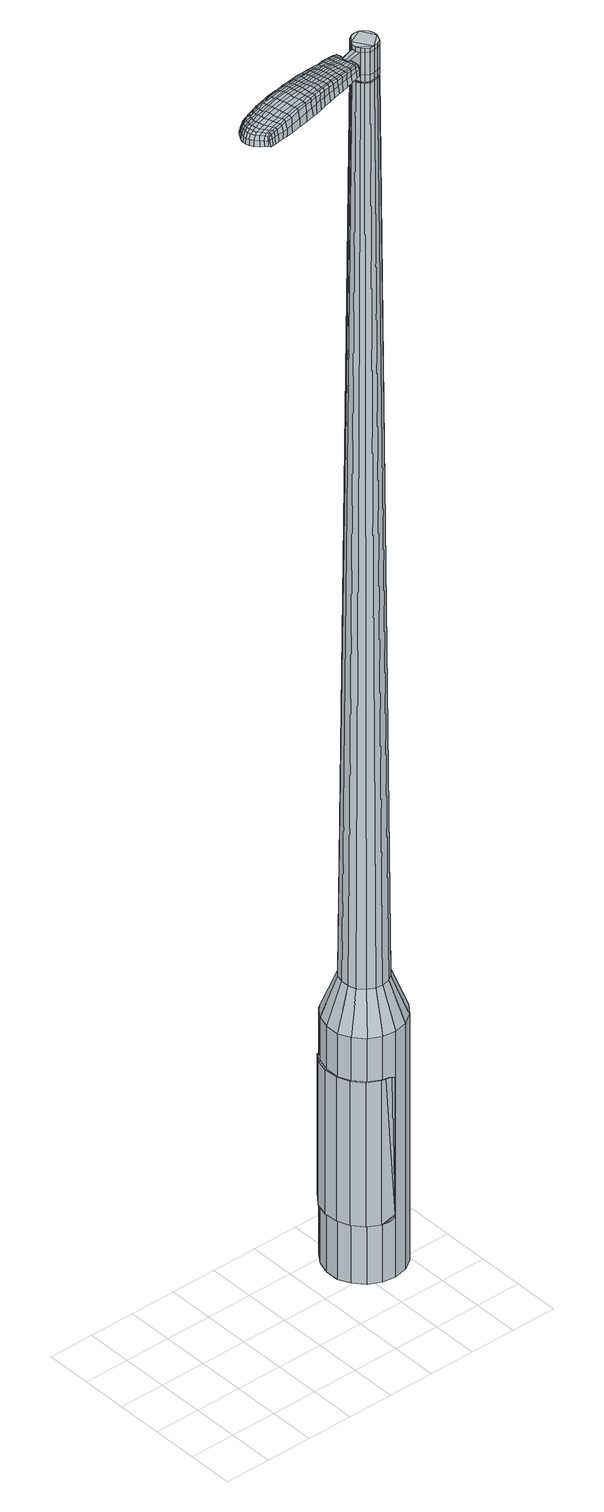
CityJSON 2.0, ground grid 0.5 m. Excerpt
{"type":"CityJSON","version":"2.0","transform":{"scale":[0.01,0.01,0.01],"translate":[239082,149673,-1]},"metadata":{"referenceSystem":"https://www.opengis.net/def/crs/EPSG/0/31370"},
"CityObjects":{
"object1":{"type":"GenericCityObject","attributes":{"cluster":977,"mean_distance_to_centroid":0.253,"new_centroid_x":239084.71,"new_centroid_y":149674.26,"mean_distance_to_camera":8.69,"H1":13.97,"H2":12.89,"Z_final":109.47,"cluster2":-1,"proj_x":239083.59,"proj_y":149669.13,"id_line":83682,"bearing_l":282.29,"distance":5.25,"orientation":"right","G_obj":192.29},"geometry":[{"type":"MultiSurface","lod":"2","boundaries":[[[0,1,2,3]],[[1,4,5,2]],[[4,6,7,5]],[[6,8,9,7]],[[8,10,11,9]],[[10,12,13,11]],[[12,14,15,13]],[[14,16,17,15]],[[16,18,19,17]],[[18,20,21,19]],[[20,22,23,21]],[[22,24,25,23]],[[24,26,27,25]],[[26,28,29,27]],[[28,30,31,29]],[[30,32,33,31]],[[32,34,35,33]],[[34,0,3,35]],[[36,37,38,39]],[[38,40,41,42]],[[41,43,42]],[[42,44,45,46]],[[45,47,46]],[[46,48,49,50]],[[49,51,50]],[[42,46,50,38]],[[50,52,39,38]],[[53,36,39]],[[2,5,7,35]],[[7,9,11,15]],[[11,13,15]],[[15,17,19,23]],[[19,21,23]],[[23,25,27,31]],[[27,29,31]],[[15,23,31,7]],[[31,33,35,7]],[[3,2,35]],[[1,0,54,55]],[[0,34,56,54]],[[34,32,57,56]],[[32,30,58,57]],[[30,28,59,58]],[[28,26,60,59]],[[26,24,61,60]],[[24,22,62,61]],[[22,20,63,62]],[[20,18,64,63]],[[18,16,65,64]],[[16,14,66,65]],[[14,12,67,66]],[[12,10,68,67]],[[10,8,69,68]],[[8,6,70,69]],[[6,4,71,70]],[[4,1,55,71]],[[55,54,72,73]],[[54,56,74,72]],[[56,57,75,74]],[[57,58,76,75]],[[58,59,77,76]],[[59,60,78,77]],[[60,61,79,78]],[[61,62,80,79]],[[62,63,81,80]],[[63,64,82,81]],[[64,65,83,82]],[[65,66,84,83]],[[66,67,85,84]],[[67,68,86,85]],[[68,69,87,86]],[[69,70,88,87]],[[70,71,89,88]],[[71,55,73,89]],[[90,91,92,93]],[[94,95,91,90]],[[96,97,95,94]],[[98,99,97,96]],[[77,100,99,98]],[[101,102,100,77]],[[103,104,102,101]],[[80,105,104,103]],[[106,107,105,80]],[[108,109,107,106]],[[110,111,109,108]],[[112,113,111,110]],[[114,115,113,112]],[[116,117,115,114]],[[118,119,117,116]],[[120,121,119,118]],[[89,122,121,120]],[[93,92,122,89]],[[123,124,125,126]],[[127,123,126,128]],[[129,127,128,130]],[[131,129,130,132]],[[133,131,132,134]],[[135,133,134,136]],[[137,135,136,138]],[[139,137,138,140]],[[141,139,140,142]],[[143,141,142,144]],[[145,143,144,146]],[[147,145,146,148]],[[149,147,148,150]],[[151,149,150,152]],[[153,151,152,154]],[[155,153,154,156]],[[73,72,90,93]],[[72,74,94,90]],[[74,75,96,94]],[[75,76,98,96]],[[76,77,98]],[[78,101,77]],[[78,79,103,101]],[[79,80,103]],[[81,106,80]],[[81,82,108,106]],[[82,83,110,108]],[[83,84,112,110]],[[84,85,114,112]],[[85,86,116,114]],[[86,87,118,116]],[[87,88,120,118]],[[88,89,120]],[[73,93,89]],[[157,158,92,91]],[[158,122,92]],[[159,121,122]],[[159,160,119,121]],[[160,161,117,119]],[[161,162,115,117]],[[162,163,113,115]],[[163,164,111,113]],[[164,165,109,111]],[[165,166,107,109]],[[166,105,107]],[[167,104,105]],[[167,168,102,104]],[[168,100,102]],[[169,99,100]],[[169,170,97,99]],[[170,171,95,97]],[[171,157,91,95]],[[39,52,155,172]],[[158,157,173,156]],[[53,39,172,124]],[[157,171,125,173]],[[36,53,124,123]],[[171,170,126,125]],[[37,36,123,127]],[[170,169,128,126]],[[38,37,127,129]],[[169,100,130,128]],[[40,38,129,131]],[[100,168,132,130]],[[41,40,131,133]],[[168,167,134,132]],[[43,41,133,135]],[[167,105,136,134]],[[42,43,135,137]],[[105,166,138,136]],[[44,42,137,139]],[[166,165,140,138]],[[45,44,139,141]],[[165,164,142,140]],[[47,45,141,143]],[[164,163,144,142]],[[46,47,143,145]],[[163,162,146,144]],[[48,46,145,147]],[[162,161,148,146]],[[49,48,147,149]],[[161,160,150,148]],[[51,49,149,151]],[[160,159,152,150]],[[50,51,151,153]],[[159,122,154,152]],[[52,50,153,155]],[[122,158,156,154]],[[155,156,174,175]],[[156,173,176,174]],[[173,125,177,176]],[[125,124,178,177]],[[124,172,179,178]],[[172,155,175,179]],[[180,181,182,183]],[[184,180,183,185]],[[180,184,186,187]],[[181,180,187,188]],[[189,190,191,192]],[[193,189,192,194]],[[189,193,195,196]],[[190,189,196,197]],[[198,199,200,201]],[[202,198,201,203]],[[198,202,204,205]],[[199,198,205,206]],[[207,208,209,210]],[[211,207,210,212]],[[207,211,213,214]],[[208,207,214,215]],[[216,217,218,219]],[[220,216,219,221]],[[216,220,222,223]],[[217,216,223,224]],[[225,226,227,228]],[[229,225,228,230]],[[225,229,231,232]],[[226,225,232,233]],[[234,235,236,237]],[[226,234,237,227]],[[234,226,233,238]],[[235,234,238,239]],[[240,241,242,243]],[[235,240,243,236]],[[240,235,239,244]],[[241,240,244,245]],[[246,184,185,247]],[[241,246,247,242]],[[246,241,245,248]],[[184,246,248,186]],[[249,250,251,252]],[[253,249,252,254]],[[249,253,255,256]],[[250,249,256,257]],[[258,259,260,261]],[[250,258,261,251]],[[258,250,257,262]],[[259,258,262,263]],[[264,265,266,267]],[[259,264,267,260]],[[264,259,263,268]],[[265,264,268,269]],[[270,271,272,273]],[[265,270,273,266]],[[270,265,269,274]],[[271,270,274,275]],[[276,181,188,277]],[[271,276,277,272]],[[276,271,275,278]],[[181,276,278,182]],[[279,280,281,282]],[[283,279,282,284]],[[279,283,285,286]],[[280,279,286,287]],[[288,289,290,291]],[[280,288,291,281]],[[288,280,287,292]],[[289,288,292,293]],[[294,295,296,297]],[[289,294,297,290]],[[294,289,293,298]],[[295,294,298,299]],[[300,193,194,301]],[[295,300,301,296]],[[300,295,299,302]],[[193,300,302,195]],[[303,304,305,306]],[[307,303,306,308]],[[303,307,309,310]],[[304,303,310,311]],[[312,313,314,315]],[[304,312,315,305]],[[312,304,311,316]],[[313,312,316,317]],[[318,319,320,321]],[[313,318,321,314]],[[318,313,317,322]],[[319,318,322,323]],[[324,325,326,327]],[[319,324,327,320]],[[324,319,323,328]],[[325,324,328,329]],[[330,190,197,331]],[[325,330,331,326]],[[330,325,329,332]],[[190,330,332,191]],[[333,219,218,334]],[[335,333,334,336]],[[333,335,337,338]],[[219,333,338,221]],[[339,335,336,340]],[[341,339,340,342]],[[339,341,343,344]],[[335,339,344,337]],[[345,341,342,346]],[[347,345,346,348]],[[345,347,349,350]],[[341,345,350,343]],[[351,347,348,352]],[[353,351,352,354]],[[351,353,355,356]],[[347,351,356,349]],[[357,353,354,358]],[[208,357,358,209]],[[357,208,215,359]],[[353,357,359,355]],[[360,361,206,205]],[[362,360,205,204]],[[360,362,363,364]],[[361,360,364,365]],[[366,367,365,364]],[[368,366,364,363]],[[366,368,369,370]],[[367,366,370,371]],[[372,373,371,370]],[[374,372,370,369]],[[372,374,375,376]],[[373,372,376,377]],[[378,379,377,376]],[[380,378,376,375]],[[378,380,213,211]],[[379,378,211,212]],[[381,382,383,384]],[[283,381,384,285]],[[381,283,284,385]],[[382,381,385,386]],[[387,202,203,388]],[[382,387,388,383]],[[387,382,386,389]],[[202,387,389,204]],[[390,391,392,393]],[[229,390,393,231]],[[390,229,230,394]],[[391,390,394,395]],[[396,397,398,399]],[[391,396,399,392]],[[396,391,395,400]],[[397,396,400,401]],[[402,199,206,403]],[[397,402,403,398]],[[402,397,401,404]],[[199,402,404,200]],[[405,406,407,408]],[[187,405,408,188]],[[405,187,186,409]],[[406,405,409,410]],[[411,412,413,414]],[[406,411,414,407]],[[411,406,410,415]],[[412,411,415,416]],[[417,210,209,418]],[[412,417,418,413]],[[417,412,416,419]],[[210,417,419,212]],[[420,421,422,423]],[[192,420,423,194]],[[420,192,191,424]],[[421,420,424,425]],[[426,214,213,427]],[[421,426,427,422]],[[426,421,425,428]],[[214,426,428,215]],[[429,430,431,432]],[[307,429,432,309]],[[429,307,308,433]],[[430,429,433,434]],[[435,220,221,436]],[[430,435,436,431]],[[435,430,434,437]],[[220,435,437,222]],[[438,439,440,441]],[[253,438,441,255]],[[438,253,254,442]],[[439,438,442,443]],[[444,445,446,447]],[[439,444,447,440]],[[444,439,443,448]],[[445,444,448,449]],[[450,217,224,451]],[[445,450,451,446]],[[450,445,449,452]],[[217,450,452,218]],[[453,454,443,442]],[[252,453,442,254]],[[453,252,251,455]],[[454,453,455,456]],[[457,458,449,448]],[[454,457,448,443]],[[457,454,456,459]],[[458,457,459,460]],[[461,334,218,452]],[[458,461,452,449]],[[461,458,460,462]],[[334,461,462,336]],[[463,464,465,466]],[[310,463,466,311]],[[463,310,309,432]],[[464,463,432,431]],[[467,338,337,468]],[[464,467,468,465]],[[467,464,431,436]],[[338,467,436,221]],[[469,470,456,455]],[[261,469,455,251]],[[469,261,260,471]],[[470,469,471,472]],[[473,474,460,459]],[[470,473,459,456]],[[473,470,472,475]],[[474,473,475,476]],[[477,340,336,462]],[[474,477,462,460]],[[477,474,476,478]],[[340,477,478,342]],[[479,480,481,482]],[[316,479,482,317]],[[479,316,311,466]],[[480,479,466,465]],[[483,344,343,484]],[[480,483,484,481]],[[483,480,465,468]],[[344,483,468,337]],[[485,486,472,471]],[[267,485,471,260]],[[485,267,266,487]],[[486,485,487,488]],[[489,490,476,475]],[[486,489,475,472]],[[489,486,488,491]],[[490,489,491,492]],[[493,346,342,478]],[[490,493,478,476]],[[493,490,492,494]],[[346,493,494,348]],[[495,496,497,498]],[[322,495,498,323]],[[495,322,317,482]],[[496,495,482,481]],[[499,350,349,500]],[[496,499,500,497]],[[499,496,481,484]],[[350,499,484,343]],[[501,502,488,487]],[[273,501,487,266]],[[501,273,272,503]],[[502,501,503,504]],[[505,506,492,491]],[[502,505,491,488]],[[505,502,504,507]],[[506,505,507,508]],[[509,352,348,494]],[[506,509,494,492]],[[509,506,508,510]],[[352,509,510,354]],[[511,512,513,514]],[[328,511,514,329]],[[511,328,323,498]],[[512,511,498,497]],[[515,356,355,516]],[[512,515,516,513]],[[515,512,497,500]],[[356,515,500,349]],[[517,518,504,503]],[[277,517,503,272]],[[517,277,188,408]],[[518,517,408,407]],[[519,520,508,507]],[[518,519,507,504]],[[519,518,407,414]],[[520,519,414,413]],[[521,358,354,510]],[[520,521,510,508]],[[521,520,413,418]],[[358,521,418,209]],[[522,523,425,424]],[[332,522,424,191]],[[522,332,329,514]],[[523,522,514,513]],[[524,359,215,428]],[[523,524,428,425]],[[524,523,513,516]],[[359,524,516,355]],[[525,526,386,385]],[[282,525,385,284]],[[525,282,281,527]],[[526,525,527,528]],[[529,362,204,389]],[[526,529,389,386]],[[529,526,528,530]],[[362,529,530,363]],[[531,532,533,534]],[[232,531,534,233]],[[531,232,231,393]],[[532,531,393,392]],[[535,536,537,538]],[[532,535,538,533]],[[535,532,392,399]],[[536,535,399,398]],[[539,361,365,540]],[[536,539,540,537]],[[539,536,398,403]],[[361,539,403,206]],[[541,542,528,527]],[[291,541,527,281]],[[541,291,290,543]],[[542,541,543,544]],[[545,368,363,530]],[[542,545,530,528]],[[545,542,544,546]],[[368,545,546,369]],[[547,548,549,550]],[[238,547,550,239]],[[547,238,233,534]],[[548,547,534,533]],[[551,552,553,554]],[[548,551,554,549]],[[551,548,533,538]],[[552,551,538,537]],[[555,367,371,556]],[[552,555,556,553]],[[555,552,537,540]],[[367,555,540,365]],[[557,558,544,543]],[[297,557,543,290]],[[557,297,296,559]],[[558,557,559,560]],[[561,374,369,546]],[[558,561,546,544]],[[561,558,560,562]],[[374,561,562,375]],[[563,564,565,566]],[[244,563,566,245]],[[563,244,239,550]],[[564,563,550,549]],[[567,568,569,570]],[[564,567,570,565]],[[567,564,549,554]],[[568,567,554,553]],[[571,373,377,572]],[[568,571,572,569]],[[571,568,553,556]],[[373,571,556,371]],[[573,574,560,559]],[[301,573,559,296]],[[573,301,194,423]],[[574,573,423,422]],[[575,380,375,562]],[[574,575,562,560]],[[575,574,422,427]],[[380,575,427,213]],[[576,577,410,409]],[[248,576,409,186]],[[576,248,245,566]],[[577,576,566,565]],[[578,579,416,415]],[[577,578,415,410]],[[578,577,565,570]],[[579,578,570,569]],[[580,379,212,419]],[[579,580,419,416]],[[580,579,569,572]],[[379,580,572,377]],[[581,582,583,584]],[[584,583,585,586]],[[587,585,583,588]],[[588,583,582,589]],[[590,591,592,593]],[[593,592,594,595]],[[596,594,592,597]],[[597,592,591,598]],[[599,600,601,602]],[[602,601,603,604]],[[605,603,601,606]],[[606,601,600,607]],[[608,609,610,611]],[[611,610,612,613]],[[614,612,610,615]],[[615,610,609,616]],[[617,618,619,620]],[[620,619,621,622]],[[623,621,619,624]],[[624,619,618,625]],[[626,627,628,629]],[[629,628,630,631]],[[632,630,628,633]],[[633,628,627,634]],[[635,636,637,638]],[[638,637,627,626]],[[634,627,637,639]],[[639,637,636,640]],[[641,642,643,644]],[[644,643,636,635]],[[640,636,643,645]],[[645,643,642,646]],[[586,585,647,648]],[[648,647,642,641]],[[646,642,647,649]],[[649,647,585,587]],[[650,651,652,653]],[[653,652,654,655]],[[656,654,652,657]],[[657,652,651,658]],[[659,660,661,662]],[[662,661,651,650]],[[658,651,661,663]],[[663,661,660,664]],[[665,666,667,668]],[[668,667,660,659]],[[664,660,667,669]],[[669,667,666,670]],[[671,672,673,674]],[[674,673,666,665]],[[670,666,673,675]],[[675,673,672,676]],[[589,582,677,678]],[[678,677,672,671]],[[676,672,677,679]],[[679,677,582,581]],[[680,681,682,683]],[[683,682,684,685]],[[686,684,682,687]],[[687,682,681,688]],[[689,690,691,692]],[[692,691,681,680]],[[688,681,691,693]],[[693,691,690,694]],[[695,696,697,698]],[[698,697,690,689]],[[694,690,697,699]],[[699,697,696,700]],[[595,594,701,702]],[[702,701,696,695]],[[700,696,701,703]],[[703,701,594,596]],[[704,705,706,707]],[[707,706,708,709]],[[710,708,706,711]],[[711,706,705,712]],[[713,714,715,716]],[[716,715,705,704]],[[712,705,715,717]],[[717,715,714,718]],[[719,720,721,722]],[[722,721,714,713]],[[718,714,721,723]],[[723,721,720,724]],[[725,726,727,728]],[[728,727,720,719]],[[724,720,727,729]],[[729,727,726,730]],[[598,591,731,732]],[[732,731,726,725]],[[730,726,731,733]],[[733,731,591,590]],[[617,620,734,735]],[[735,734,736,737]],[[738,736,734,739]],[[739,734,620,622]],[[737,736,740,741]],[[741,740,742,743]],[[744,742,740,745]],[[745,740,736,738]],[[743,742,746,747]],[[747,746,748,749]],[[750,748,746,751]],[[751,746,742,744]],[[749,748,752,753]],[[753,752,754,755]],[[756,754,752,757]],[[757,752,748,750]],[[755,754,758,759]],[[759,758,609,608]],[[616,609,758,760]],[[760,758,754,756]],[[607,761,762,606]],[[606,762,763,605]],[[764,763,762,765]],[[765,762,761,766]],[[766,767,768,765]],[[765,768,769,764]],[[770,769,768,771]],[[771,768,767,772]],[[772,773,774,771]],[[771,774,775,770]],[[776,775,774,777]],[[777,774,773,778]],[[778,779,780,777]],[[777,780,781,776]],[[614,781,780,612]],[[612,780,779,613]],[[782,783,784,785]],[[785,784,684,686]],[[685,684,784,786]],[[786,784,783,787]],[[604,603,788,789]],[[789,788,783,782]],[[787,783,788,790]],[[790,788,603,605]],[[791,792,793,794]],[[794,793,630,632]],[[631,630,793,795]],[[795,793,792,796]],[[797,798,799,800]],[[800,799,792,791]],[[796,792,799,801]],[[801,799,798,802]],[[607,600,803,804]],[[804,803,798,797]],[[802,798,803,805]],[[805,803,600,599]],[[806,807,808,809]],[[809,808,588,589]],[[587,588,808,810]],[[810,808,807,811]],[[812,813,814,815]],[[815,814,807,806]],[[811,807,814,816]],[[816,814,813,817]],[[608,611,818,819]],[[819,818,813,812]],[[817,813,818,820]],[[820,818,611,613]],[[821,822,823,824]],[[824,823,593,595]],[[590,593,823,825]],[[825,823,822,826]],[[614,615,827,828]],[[828,827,822,821]],[[826,822,827,829]],[[829,827,615,616]],[[830,831,832,833]],[[833,832,708,710]],[[709,708,832,834]],[[834,832,831,835]],[[622,621,836,837]],[[837,836,831,830]],[[835,831,836,838]],[[838,836,621,623]],[[839,654,840]],[[840,654,656]],[[655,654,841]],[[841,654,839,842]],[[843,844,845,846]],[[846,845,839,840]],[[842,839,845,847]],[[847,845,844,848]],[[625,618,849,850]],[[850,849,844,843]],[[848,844,849,851]],[[851,849,618,617]],[[842,852,853,841]],[[841,853,653,655]],[[650,653,853,854]],[[854,853,852,855]],[[848,856,857,847]],[[847,857,852,842]],[[855,852,857,858]],[[858,857,856,859]],[[617,735,175,851]],[[851,175,856,848]],[[859,856,175,860]],[[860,175,735,737]],[[861,862,863,864]],[[864,863,711,712]],[[710,711,863,833]],[[833,863,862,830]],[[738,739,865,866]],[[866,865,862,861]],[[830,862,865,837]],[[837,865,739,622]],[[855,867,854]],[[854,867,662,650]],[[659,662,867,868]],[[868,867,869]],[[859,870,871,858]],[[858,871,867,855]],[[869,867,871,872]],[[872,871,870,873]],[[737,741,874,860]],[[860,874,870,859]],[[873,870,874,875]],[[875,874,741,743]],[[876,877,878,879]],[[879,878,717,718]],[[712,717,878,864]],[[864,878,877,861]],[[744,745,880,881]],[[881,880,877,876]],[[861,877,880,866]],[[866,880,745,738]],[[869,882,883,868]],[[868,883,668,659]],[[665,668,883,884]],[[884,883,882,885]],[[873,886,887,872]],[[872,887,882,869]],[[885,882,887,888]],[[888,887,886,889]],[[743,747,890,875]],[[875,890,886,873]],[[889,886,890,891]],[[891,890,747,749]],[[892,893,894,895]],[[895,894,723,724]],[[718,723,894,879]],[[879,894,893,876]],[[750,751,896,897]],[[897,896,893,892]],[[876,893,896,881]],[[881,896,751,744]],[[885,898,899,884]],[[884,899,674,665]],[[671,674,899,900]],[[900,899,898,901]],[[889,902,903,888]],[[888,903,898,885]],[[901,898,903,904]],[[904,903,902,905]],[[749,753,906,891]],[[891,906,902,889]],[[905,902,906,907]],[[907,906,753,755]],[[908,909,910,911]],[[911,910,729,730]],[[724,729,910,895]],[[895,910,909,892]],[[756,757,912,913]],[[913,912,909,908]],[[892,909,912,897]],[[897,912,757,750]],[[901,914,915,900]],[[900,915,678,671]],[[589,678,915,809]],[[809,915,914,806]],[[905,916,917,904]],[[904,917,914,901]],[[806,914,917,815]],[[815,917,916,812]],[[755,759,918,907]],[[907,918,916,905]],[[812,916,918,819]],[[819,918,759,608]],[[826,919,920,825]],[[825,920,733,590]],[[730,733,920,911]],[[911,920,919,908]],[[616,760,921,829]],[[829,921,919,826]],[[908,919,921,913]],[[913,921,760,756]],[[787,922,923,786]],[[786,923,683,685]],[[680,683,923,924]],[[924,923,922,925]],[[605,763,926,790]],[[790,926,922,787]],[[925,922,926,927]],[[927,926,763,764]],[[928,929,930,931]],[[931,930,633,634]],[[632,633,930,794]],[[794,930,929,791]],[[932,933,934,935]],[[935,934,929,928]],[[791,929,934,800]],[[800,934,933,797]],[[766,761,936,937]],[[937,936,933,932]],[[797,933,936,804]],[[804,936,761,607]],[[925,938,939,924]],[[924,939,692,680]],[[689,692,939,940]],[[940,939,938,941]],[[764,769,942,927]],[[927,942,938,925]],[[941,938,942,943]],[[943,942,769,770]],[[944,945,946,947]],[[947,946,639,640]],[[634,639,946,931]],[[931,946,945,928]],[[948,949,950,951]],[[951,950,945,944]],[[928,945,950,935]],[[935,950,949,932]],[[772,767,952,953]],[[953,952,949,948]],[[932,949,952,937]],[[937,952,767,766]],[[941,954,955,940]],[[940,955,698,689]],[[695,698,955,956]],[[956,955,954,957]],[[770,775,958,943]],[[943,958,954,941]],[[957,954,958,959]],[[959,958,775,776]],[[960,961,962,963]],[[963,962,645,646]],[[640,645,962,947]],[[947,962,961,944]],[[964,965,966,967]],[[967,966,961,960]],[[944,961,966,951]],[[951,966,965,948]],[[778,773,968,969]],[[969,968,965,964]],[[948,965,968,953]],[[953,968,773,772]],[[957,970,971,956]],[[956,971,702,695]],[[595,702,971,824]],[[824,971,970,821]],[[776,781,972,959]],[[959,972,970,957]],[[821,970,972,828]],[[828,972,781,614]],[[811,973,974,810]],[[810,974,649,587]],[[646,649,974,963]],[[963,974,973,960]],[[817,975,976,816]],[[816,976,973,811]],[[960,973,976,967]],[[967,976,975,964]],[[613,779,977,820]],[[820,977,975,817]],[[964,975,977,969]],[[969,977,779,778]],[[581,584,183,182]],[[584,586,185,183]],[[596,597,196,195]],[[597,598,197,196]],[[599,602,201,200]],[[602,604,203,201]],[[623,624,223,222]],[[624,625,224,223]],[[626,629,228,227]],[[629,631,230,228]],[[635,638,237,236]],[[638,626,227,237]],[[641,644,243,242]],[[644,635,236,243]],[[586,648,247,185]],[[648,641,242,247]],[[656,657,256,255]],[[657,658,257,256]],[[658,663,262,257]],[[663,664,263,262]],[[664,669,268,263]],[[669,670,269,268]],[[670,675,274,269]],[[675,676,275,274]],[[676,679,278,275]],[[679,581,182,278]],[[686,687,286,285]],[[687,688,287,286]],[[688,693,292,287]],[[693,694,293,292]],[[694,699,298,293]],[[699,700,299,298]],[[700,703,302,299]],[[703,596,195,302]],[[704,707,306,305]],[[707,709,308,306]],[[713,716,315,314]],[[716,704,305,315]],[[719,722,321,320]],[[722,713,314,321]],[[725,728,327,326]],[[728,719,320,327]],[[598,732,331,197]],[[732,725,326,331]],[[782,785,384,383]],[[785,686,285,384]],[[604,789,388,203]],[[789,782,383,388]],[[631,795,394,230]],[[795,796,395,394]],[[796,801,400,395]],[[801,802,401,400]],[[802,805,404,401]],[[805,599,200,404]],[[709,834,433,308]],[[834,835,434,433]],[[835,838,437,434]],[[838,623,222,437]],[[840,441,440]],[[840,656,255,441]],[[843,846,447,446]],[[846,840,440,447]],[[625,850,451,224]],[[850,843,446,451]],[[978,979,980,981]],[[982,983,981,980]],[[984,985,986,987]],[[988,989,990,991]],[[979,992,993,980]],[[994,982,980,993]],[[995,984,987,996]],[[997,998,989,988]],[[992,999,1000,993]],[[1000,1001,994,993]],[[1002,995,996,1003]],[[1004,998,997,1005]],[[999,1006,1007,1000]],[[1007,1008,1001,1000]],[[1009,1002,1003,1010]],[[1011,1004,1005,1012]],[[1013,1014,1015,1016]],[[1017,1018,1014,1013]],[[1017,1019,1020,1018]],[[1019,1021,1022,1020]],[[1023,1024,1025,1026]],[[1027,1028,1024,1023]],[[1029,1030,1028,1027]],[[1031,1032,1030,1029]],[[1026,1015,1014,1023]],[[1023,1014,1018,1027]],[[1018,1020,1029,1027]],[[1020,1022,1031,1029]],[[987,986,983,982]],[[996,987,982,994]],[[1001,1003,996,994]],[[1008,1010,1003,1001]],[[988,991,985,984]],[[997,988,984,995]],[[1005,997,995,1002]],[[1012,1005,1002,1009]],[[989,1013,1016,990]],[[998,1017,1013,989]],[[1019,1017,998,1004]],[[1021,1019,1004,1011]],[[1033,1034,1035,1036]],[[1035,1037,1038,1039]],[[1035,1039,1040,1041]],[[1035,1041,1036]],[[1042,1033,1036,1043]],[[1044,1043,1036,1045]],[[1046,1045,1036]],[[1047,1035,1034,1048]],[[1049,1047,1048,1050]],[[1051,1049,1050,1052]],[[1053,1051,1052,1054]],[[1055,1053,1054,1056]],[[1056,1057,1058,1059]],[[1056,1059,1060,1061]],[[1056,1061,1062,1063]],[[1062,1064,1065,1066]],[[1062,1066,1067,1068]],[[1062,1068,1063]],[[1056,1063,1055]],[[1069,1070,1034,1033]],[[1071,1072,1037,1035]],[[1073,1074,1046,1036]],[[1070,1075,1048,1034]],[[1076,1071,1035,1047]],[[1075,1077,1050,1048]],[[1078,1076,1047,1049]],[[1077,1079,1052,1050]],[[1080,1078,1049,1051]],[[1079,1081,1054,1052]],[[1082,1080,1051,1053]],[[1081,1083,1056,1054]],[[1084,1082,1053,1055]],[[1083,1085,1057,1056]],[[1086,1087,1064,1062]],[[1088,1084,1055,1063]],[[1058,1057,1085,1089]],[[1059,1058,1089,1090]],[[1060,1059,1090,1091]],[[1061,1060,1091,1092]],[[1062,1061,1092,1086]],[[1093,1069,1033,1042]],[[1094,1093,1042,1043]],[[1095,1094,1043,1044]],[[1096,1095,1044,1045]],[[1074,1096,1045,1046]],[[1038,1037,1072,1097]],[[1065,1064,1087,1098]],[[1039,1038,1097,1099]],[[1040,1039,1099,1100]],[[1041,1040,1100,1101]],[[1036,1041,1101,1073]],[[1066,1065,1098,1102]],[[1067,1066,1102,1103]],[[1068,1067,1103,1104]],[[1063,1068,1104,1088]]]}]}
},
"vertices":[
[228,115,384],[228,130,384],[228,130,96],[228,115,96],[232,144,384],[232,144,96],[241,156,384],[241,156,96],[253,163,384],[253,163,96],[268,167,384],[268,167,96],[282,165,384],[282,165,96],[295,158,384],[295,158,96],[305,147,384],[305,147,96],[311,133,384],[311,133,96],[311,119,384],[311,119,96],[307,105,384],[307,105,96],[298,93,384],[298,93,96],[286,85,384],[286,85,96],[271,82,384],[271,82,96],[257,84,384],[257,84,96],[244,91,384],[244,91,96],[234,102,384],[234,102,96],[261,114,1524],[265,111,1524],[270,111,1524],[256,121,1524],[275,112,1524],[279,114,1524],[283,122,1524],[281,118,1524],[283,127,1524],[281,131,1524],[274,137,1524],[278,135,1524],[269,138,1524],[264,137,1524],[258,130,1524],[260,134,1524],[256,126,1524],[258,117,1524],[245,119,429],[245,128,429],[248,111,429],[254,104,429],[262,100,429],[270,99,429],[279,101,429],[286,106,429],[292,113,429],[294,121,429],[294,130,429],[291,138,429],[285,144,429],[277,148,429],[268,149,429],[260,148,429],[253,143,429],[247,136,429],[256,121,1483],[256,126,1483],[258,117,1483],[261,114,1483],[265,111,1483],[270,111,1483],[275,112,1483],[279,114,1483],[281,118,1483],[283,122,1483],[283,127,1483],[281,131,1483],[278,135,1483],[274,137,1483],[269,138,1483],[264,137,1483],[260,134,1483],[258,130,1483],[257,121,1483],[257,121,1485],[257,126,1485],[257,126,1483],[259,117,1483],[259,117,1485],[262,114,1483],[262,114,1485],[266,112,1483],[266,112,1485],[270,111,1485],[274,112,1483],[274,112,1485],[278,115,1483],[278,115,1485],[281,118,1485],[282,122,1483],[282,122,1485],[282,127,1483],[282,127,1485],[280,131,1483],[280,131,1485],[277,134,1483],[277,134,1485],[273,136,1483],[273,136,1485],[269,137,1483],[269,137,1485],[265,136,1483],[265,136,1485],[261,134,1483],[261,134,1485],[258,130,1485],[261,114,1519],[258,117,1519],[258,117,1493],[261,114,1493],[265,111,1519],[265,111,1493],[270,111,1519],[270,111,1493],[275,112,1519],[275,112,1493],[279,114,1519],[279,114,1493],[281,118,1519],[281,118,1493],[283,122,1519],[283,122,1493],[283,127,1519],[283,127,1493],[281,131,1519],[281,131,1493],[278,135,1519],[278,135,1493],[274,137,1519],[274,137,1493],[269,138,1519],[269,138,1493],[264,137,1519],[264,137,1493],[260,134,1519],[260,134,1493],[258,130,1519],[258,130,1493],[256,126,1519],[256,126,1493],[256,121,1485],[256,126,1485],[260,134,1485],[264,137,1485],[269,138,1485],[274,137,1485],[278,135,1485],[281,131,1485],[283,127,1485],[283,122,1485],[279,114,1485],[275,112,1485],[265,111,1485],[261,114,1485],[258,117,1485],[256,121,1519],[256,121,1493],[237,121,1513],[237,121,1518],[238,117,1513],[239,114,1513],[239,114,1518],[238,117,1518],[162,121,1519],[169,122,1518],[167,123,1509],[160,122,1510],[153,119,1519],[151,120,1510],[154,118,1526],[163,119,1525],[170,121,1525],[169,83,1519],[176,85,1518],[177,87,1525],[170,85,1525],[161,81,1519],[162,83,1526],[160,79,1510],[169,81,1510],[175,83,1509],[94,85,1519],[93,88,1519],[92,88,1513],[93,84,1513],[96,81,1519],[95,80,1513],[98,81,1524],[96,85,1524],[95,88,1524],[166,100,1530],[174,102,1529],[173,105,1529],[166,104,1530],[157,98,1531],[157,102,1531],[158,95,1530],[167,97,1530],[174,98,1529],[245,118,1512],[245,120,1512],[244,120,1517],[244,118,1517],[246,115,1512],[245,115,1517],[245,114,1506],[244,117,1506],[244,120,1506],[104,107,1519],[107,108,1519],[106,109,1512],[103,108,1512],[102,106,1518],[101,107,1512],[103,105,1522],[104,106,1523],[108,107,1524],[112,109,1519],[117,111,1519],[116,112,1512],[110,111,1512],[112,108,1524],[118,110,1525],[123,113,1519],[130,114,1519],[129,116,1511],[121,114,1511],[124,111,1526],[131,113,1526],[142,117,1519],[140,118,1510],[143,116,1526],[234,132,1513],[227,131,1513],[228,130,1518],[235,131,1517],[240,133,1512],[239,132,1516],[239,134,1506],[233,133,1507],[226,132,1507],[220,130,1514],[212,129,1515],[213,128,1520],[221,129,1519],[218,131,1507],[211,130,1507],[205,128,1515],[197,127,1516],[199,125,1522],[206,127,1521],[203,129,1508],[196,128,1508],[190,125,1517],[183,124,1517],[184,123,1524],[191,124,1523],[189,127,1508],[181,125,1509],[176,123,1518],[177,122,1524],[174,124,1509],[111,72,1519],[114,72,1519],[114,73,1524],[111,73,1523],[108,72,1518],[109,73,1522],[108,70,1512],[110,70,1512],[113,70,1512],[119,73,1519],[125,73,1519],[125,75,1525],[119,74,1524],[118,71,1512],[124,72,1512],[131,74,1519],[138,76,1519],[139,77,1526],[131,76,1526],[130,73,1511],[137,74,1511],[150,78,1519],[150,80,1526],[149,77,1510],[241,103,1513],[233,101,1513],[233,99,1507],[240,101,1507],[246,104,1512],[245,103,1506],[245,105,1516],[241,104,1517],[234,102,1518],[226,99,1514],[219,97,1515],[218,95,1507],[225,97,1507],[227,100,1519],[220,98,1520],[212,95,1515],[205,93,1516],[204,91,1508],[211,93,1508],[212,96,1521],[205,94,1522],[197,91,1517],[190,89,1517],[189,87,1509],[197,89,1508],[198,92,1523],[191,90,1524],[183,87,1518],[182,85,1509],[184,88,1524],[239,116,1519],[238,119,1519],[232,115,1520],[231,117,1520],[232,112,1520],[239,114,1519],[224,113,1522],[224,116,1522],[217,112,1523],[216,114,1523],[218,109,1523],[225,110,1521],[210,110,1524],[209,113,1524],[202,108,1525],[202,111,1525],[203,105,1525],[210,107,1524],[195,107,1526],[195,110,1526],[188,105,1527],[187,108,1527],[189,102,1527],[196,103,1526],[181,104,1528],[180,107,1528],[182,100,1528],[99,85,1527],[98,89,1527],[100,82,1526],[105,83,1527],[103,86,1528],[102,90,1528],[109,88,1529],[108,91,1529],[111,84,1528],[118,85,1530],[116,89,1530],[116,93,1530],[124,91,1531],[123,95,1531],[125,87,1530],[134,89,1531],[132,93,1531],[132,96,1531],[145,96,1531],[144,99,1531],[146,92,1531],[106,72,1518],[103,74,1519],[103,73,1513],[105,71,1513],[107,73,1523],[105,75,1523],[100,77,1519],[99,76,1513],[101,78,1524],[100,104,1518],[98,102,1518],[99,102,1523],[101,104,1523],[99,105,1513],[97,103,1513],[96,99,1519],[94,96,1519],[96,96,1524],[97,99,1523],[95,99,1513],[93,96,1513],[93,92,1519],[95,92,1524],[92,92,1513],[163,118,1528],[164,116,1528],[171,117,1528],[170,119,1527],[155,116,1528],[155,114,1529],[164,113,1529],[165,110,1530],[172,111,1529],[171,115,1528],[155,112,1529],[156,108,1530],[165,107,1530],[172,108,1529],[156,105,1531],[170,86,1528],[169,89,1529],[161,86,1529],[162,84,1528],[177,88,1527],[176,90,1528],[168,92,1529],[160,90,1530],[175,94,1528],[248,106,1512],[247,108,1512],[246,108,1517],[246,106,1517],[247,105,1506],[247,107,1506],[247,111,1512],[245,111,1517],[246,111,1506],[242,132,1512],[243,130,1512],[242,131,1506],[241,133,1506],[241,131,1517],[241,130,1517],[243,128,1512],[244,126,1512],[243,126,1506],[242,129,1506],[242,128,1517],[242,125,1517],[244,123,1512],[243,123,1506],[243,123,1517],[236,130,1519],[236,129,1519],[228,129,1520],[229,127,1520],[237,126,1519],[237,124,1519],[229,125,1520],[230,123,1520],[238,121,1519],[230,120,1520],[241,105,1519],[241,107,1519],[234,105,1520],[234,103,1520],[240,110,1519],[233,108,1520],[221,128,1521],[221,126,1521],[214,126,1522],[214,125,1522],[222,124,1521],[223,121,1521],[215,122,1522],[215,120,1523],[223,118,1522],[216,117,1523],[227,101,1521],[226,103,1521],[219,101,1522],[219,99,1522],[226,107,1521],[218,105,1522],[206,125,1523],[207,123,1523],[199,124,1524],[200,122,1524],[207,121,1523],[208,118,1524],[200,120,1525],[201,117,1525],[209,116,1524],[201,114,1525],[212,97,1523],[212,100,1523],[205,98,1524],[205,96,1524],[211,103,1524],[204,101,1525],[192,123,1525],[192,121,1525],[185,122,1526],[185,120,1526],[193,118,1526],[193,116,1526],[186,117,1527],[186,114,1527],[194,113,1526],[187,111,1527],[198,94,1525],[198,96,1525],[190,94,1526],[191,92,1526],[197,99,1526],[190,98,1527],[177,120,1527],[178,118,1527],[178,116,1527],[179,113,1528],[180,110,1528],[184,90,1527],[183,92,1527],[183,96,1528],[109,74,1525],[107,75,1525],[113,74,1526],[111,76,1526],[104,78,1526],[108,79,1527],[104,104,1525],[102,102,1525],[105,103,1526],[107,105,1525],[100,100,1525],[99,96,1526],[103,97,1527],[104,101,1526],[98,93,1526],[102,94,1527],[118,75,1526],[116,77,1527],[124,76,1527],[122,78,1528],[113,80,1528],[120,81,1529],[112,107,1526],[111,105,1527],[117,106,1528],[118,108,1527],[110,102,1527],[109,99,1528],[115,100,1529],[116,104,1528],[108,95,1528],[115,97,1530],[130,77,1528],[129,79,1529],[138,79,1528],[137,81,1529],[127,83,1529],[135,85,1530],[124,110,1528],[123,108,1528],[131,110,1529],[132,112,1528],[123,105,1529],[122,102,1530],[131,104,1530],[131,107,1530],[122,98,1530],[131,100,1531],[150,81,1529],[149,84,1529],[147,87,1530],[143,114,1528],[143,112,1529],[143,109,1530],[143,106,1530],[144,103,1531],[167,121,1509],[169,120,1518],[162,119,1518],[160,120,1509],[153,117,1519],[152,118,1510],[155,116,1525],[163,117,1525],[170,119,1525],[176,88,1525],[176,87,1518],[169,85,1518],[170,87,1525],[161,83,1519],[161,84,1525],[160,81,1510],[168,83,1509],[175,85,1509],[95,88,1513],[96,88,1519],[96,85,1519],[95,85,1513],[98,82,1519],[97,82,1513],[99,82,1524],[98,86,1524],[97,89,1524],[173,105,1528],[173,102,1528],[166,100,1529],[165,103,1529],[157,98,1529],[157,102,1529],[158,95,1529],[167,97,1529],[174,99,1528],[242,120,1516],[242,120,1512],[243,117,1512],[242,117,1516],[244,114,1512],[243,114,1516],[243,114,1506],[242,117,1506],[242,120,1506],[107,107,1512],[108,106,1519],[105,105,1518],[104,106,1512],[103,104,1518],[102,105,1512],[104,103,1522],[105,104,1523],[108,105,1523],[116,110,1512],[118,109,1519],[112,108,1519],[111,109,1512],[113,106,1524],[119,108,1525],[129,114,1511],[131,112,1519],[123,111,1519],[122,112,1511],[124,110,1525],[132,111,1526],[142,115,1519],[140,116,1510],[143,114,1526],[228,128,1518],[227,129,1513],[235,130,1513],[235,129,1517],[240,131,1512],[239,130,1515],[239,132,1506],[233,131,1506],[226,130,1507],[213,126,1520],[212,127,1514],[220,128,1514],[221,127,1519],[219,129,1507],[211,128,1507],[199,123,1522],[198,125,1516],[205,126,1515],[206,125,1521],[204,127,1508],[196,126,1508],[184,121,1523],[183,122,1517],[190,123,1516],[191,122,1522],[189,125,1508],[182,124,1508],[176,121,1517],[177,120,1524],[174,122,1509],[114,75,1523],[114,74,1519],[111,74,1518],[111,75,1523],[109,74,1518],[109,75,1522],[108,72,1512],[110,72,1512],[113,72,1512],[125,77,1525],[124,75,1519],[119,74,1519],[119,76,1524],[118,73,1512],[124,74,1512],[138,79,1526],[138,78,1519],[130,76,1519],[131,78,1525],[129,75,1511],[137,76,1511],[149,80,1519],[150,82,1526],[148,78,1510],[232,101,1507],[233,102,1513],[240,105,1513],[239,103,1506],[245,106,1512],[244,105,1506],[244,107,1515],[240,106,1517],[233,104,1518],[218,97,1507],[218,98,1514],[226,100,1514],[225,99,1507],[226,102,1519],[219,100,1520],[203,93,1508],[204,94,1516],[211,96,1515],[210,95,1508],[212,98,1521],[205,96,1522],[189,89,1508],[190,90,1517],[197,92,1516],[196,91,1508],[197,94,1522],[190,92,1523],[183,89,1517],[182,87,1509],[183,90,1524],[238,116,1518],[237,119,1518],[231,115,1519],[230,117,1519],[232,112,1519],[238,113,1518],[224,113,1520],[223,116,1520],[216,112,1521],[216,114,1521],[217,109,1521],[224,110,1520],[209,110,1523],[209,113,1523],[202,108,1524],[201,111,1524],[203,105,1524],[210,107,1523],[195,107,1525],[194,110,1525],[187,105,1526],[187,108,1526],[188,102,1526],[195,104,1525],[180,104,1527],[180,106,1527],[181,100,1527],[99,89,1526],[100,86,1526],[101,83,1525],[105,83,1526],[104,87,1526],[103,90,1526],[109,91,1528],[110,88,1528],[111,85,1527],[118,86,1528],[117,90,1529],[116,93,1529],[123,94,1530],[124,91,1530],[125,87,1529],[134,89,1530],[133,93,1530],[132,96,1530],[144,99,1530],[145,96,1530],[146,92,1530],[104,74,1513],[105,75,1518],[107,74,1518],[106,73,1512],[108,75,1523],[106,76,1523],[101,78,1519],[100,78,1513],[102,79,1523],[101,101,1523],[100,101,1518],[101,103,1518],[103,102,1523],[100,104,1512],[99,102,1512],[98,95,1523],[96,95,1519],[98,98,1519],[99,98,1523],[97,99,1513],[95,95,1513],[96,92,1519],[97,92,1524],[95,92,1513],[170,117,1527],[163,115,1527],[163,117,1527],[170,118,1526],[155,115,1527],[155,114,1528],[171,111,1528],[164,110,1528],[164,113,1528],[171,114,1527],[155,111,1528],[156,108,1529],[165,107,1529],[172,108,1528],[156,105,1529],[161,87,1528],[169,89,1527],[169,88,1527],[161,85,1527],[176,89,1526],[176,91,1527],[168,93,1528],[159,91,1528],[175,94,1527],[244,108,1516],[245,107,1512],[246,106,1512],[245,107,1516],[245,105,1506],[244,107,1506],[244,111,1512],[243,111,1516],[244,110,1506],[240,130,1512],[239,131,1506],[240,130,1516],[240,129,1516],[240,125,1506],[241,125,1512],[241,128,1512],[240,128,1506],[240,127,1516],[241,125,1516],[242,123,1512],[241,123,1506],[241,122,1516],[235,128,1518],[235,129,1518],[228,128,1519],[228,127,1519],[236,124,1518],[236,126,1518],[229,125,1519],[229,122,1519],[230,120,1519],[233,105,1519],[240,107,1518],[240,106,1518],[233,104,1519],[239,110,1518],[232,108,1519],[221,126,1520],[214,125,1521],[214,124,1521],[222,121,1520],[221,123,1520],[214,122,1521],[215,119,1521],[223,118,1520],[215,117,1521],[218,102,1521],[226,103,1520],[226,102,1520],[219,100,1521],[225,107,1520],[218,105,1521],[206,123,1522],[206,124,1522],[199,123,1523],[199,122,1523],[207,118,1522],[207,121,1522],[200,119,1523],[200,117,1524],[208,115,1523],[201,114,1524],[204,98,1523],[211,100,1522],[212,99,1522],[204,97,1523],[211,103,1522],[203,101,1523],[192,120,1524],[192,121,1524],[185,120,1525],[185,119,1525],[193,115,1525],[192,118,1524],[185,117,1525],[186,114,1526],[193,112,1525],[186,111,1526],[190,94,1525],[197,96,1524],[197,95,1524],[190,93,1525],[196,100,1524],[189,98,1525],[178,118,1526],[177,119,1526],[179,112,1527],[178,115,1526],[179,109,1527],[183,93,1526],[183,91,1526],[182,96,1526],[108,77,1524],[110,75,1524],[113,76,1525],[111,77,1525],[105,79,1525],[108,80,1525],[106,103,1525],[103,101,1524],[105,103,1524],[108,104,1525],[104,97,1526],[100,96,1525],[101,99,1524],[105,100,1525],[99,93,1525],[103,93,1526],[117,78,1526],[118,76,1526],[124,77,1526],[123,79,1527],[114,81,1526],[120,82,1527],[117,106,1527],[112,104,1526],[113,105,1526],[118,107,1526],[116,100,1528],[109,98,1527],[110,101,1526],[117,103,1527],[109,95,1527],[116,96,1528],[129,80,1527],[130,78,1527],[138,80,1527],[137,82,1528],[127,83,1528],[135,85,1529],[132,109,1528],[124,107,1527],[124,109,1527],[132,110,1527],[131,103,1529],[123,101,1529],[123,104,1528],[131,106,1528],[123,98,1529],[131,100,1530],[149,84,1528],[150,83,1528],[147,88,1529],[143,111,1528],[143,113,1528],[143,105,1529],[143,109,1529],[144,102,1530],[239,132,1508],[241,125,1508],[208,119,1509],[207,127,1509],[187,115,1510],[185,124,1510],[148,108,1512],[146,117,1512],[164,121,1511],[166,112,1511],[131,104,1513],[118,101,1514],[116,109,1514],[129,113,1513],[242,119,1508],[210,112,1509],[189,107,1510],[150,99,1512],[168,102,1511],[133,95,1513],[120,92,1514],[243,112,1508],[212,104,1509],[191,99,1510],[152,89,1512],[170,93,1511],[122,83,1514],[135,86,1513],[245,105,1508],[214,96,1509],[193,90,1510],[154,80,1512],[172,84,1511],[123,75,1514],[137,77,1513],[105,97,1514],[100,95,1514],[99,102,1514],[103,105,1514],[107,89,1514],[102,88,1514],[108,81,1514],[103,81,1514],[110,73,1514],[105,74,1514],[96,91,1515],[94,87,1515],[94,88,1515],[95,96,1515],[97,87,1515],[94,86,1515],[98,83,1515],[94,85,1515],[99,78,1515],[95,84,1515],[259,82,334],[255,83,334],[255,83,165],[269,81,171],[259,82,165],[263,82,165],[266,81,166],[268,81,167],[269,81,169],[263,82,334],[266,81,333],[268,81,332],[269,81,331],[269,81,328],[242,90,165],[242,90,334],[232,101,165],[232,101,334],[227,115,165],[227,115,334],[226,130,165],[226,130,334],[230,144,165],[230,144,334],[233,148,334],[235,151,334],[237,153,333],[238,155,332],[239,156,331],[239,156,328],[233,148,165],[239,156,171],[239,156,169],[238,155,167],[237,153,166],[235,151,165],[260,85,334],[256,86,334],[256,86,165],[260,85,165],[270,84,171],[270,84,328],[244,92,334],[244,92,165],[235,103,334],[235,103,165],[230,116,334],[230,116,165],[229,130,334],[229,130,165],[233,143,334],[233,143,165],[235,146,334],[241,154,328],[241,154,171],[235,146,165],[237,149,334],[239,151,333],[240,153,332],[241,154,331],[263,85,334],[266,84,333],[268,84,332],[269,84,331],[263,85,165],[241,154,169],[266,84,166],[268,84,167],[269,84,169],[240,153,167],[239,151,166],[237,149,165]
]}
